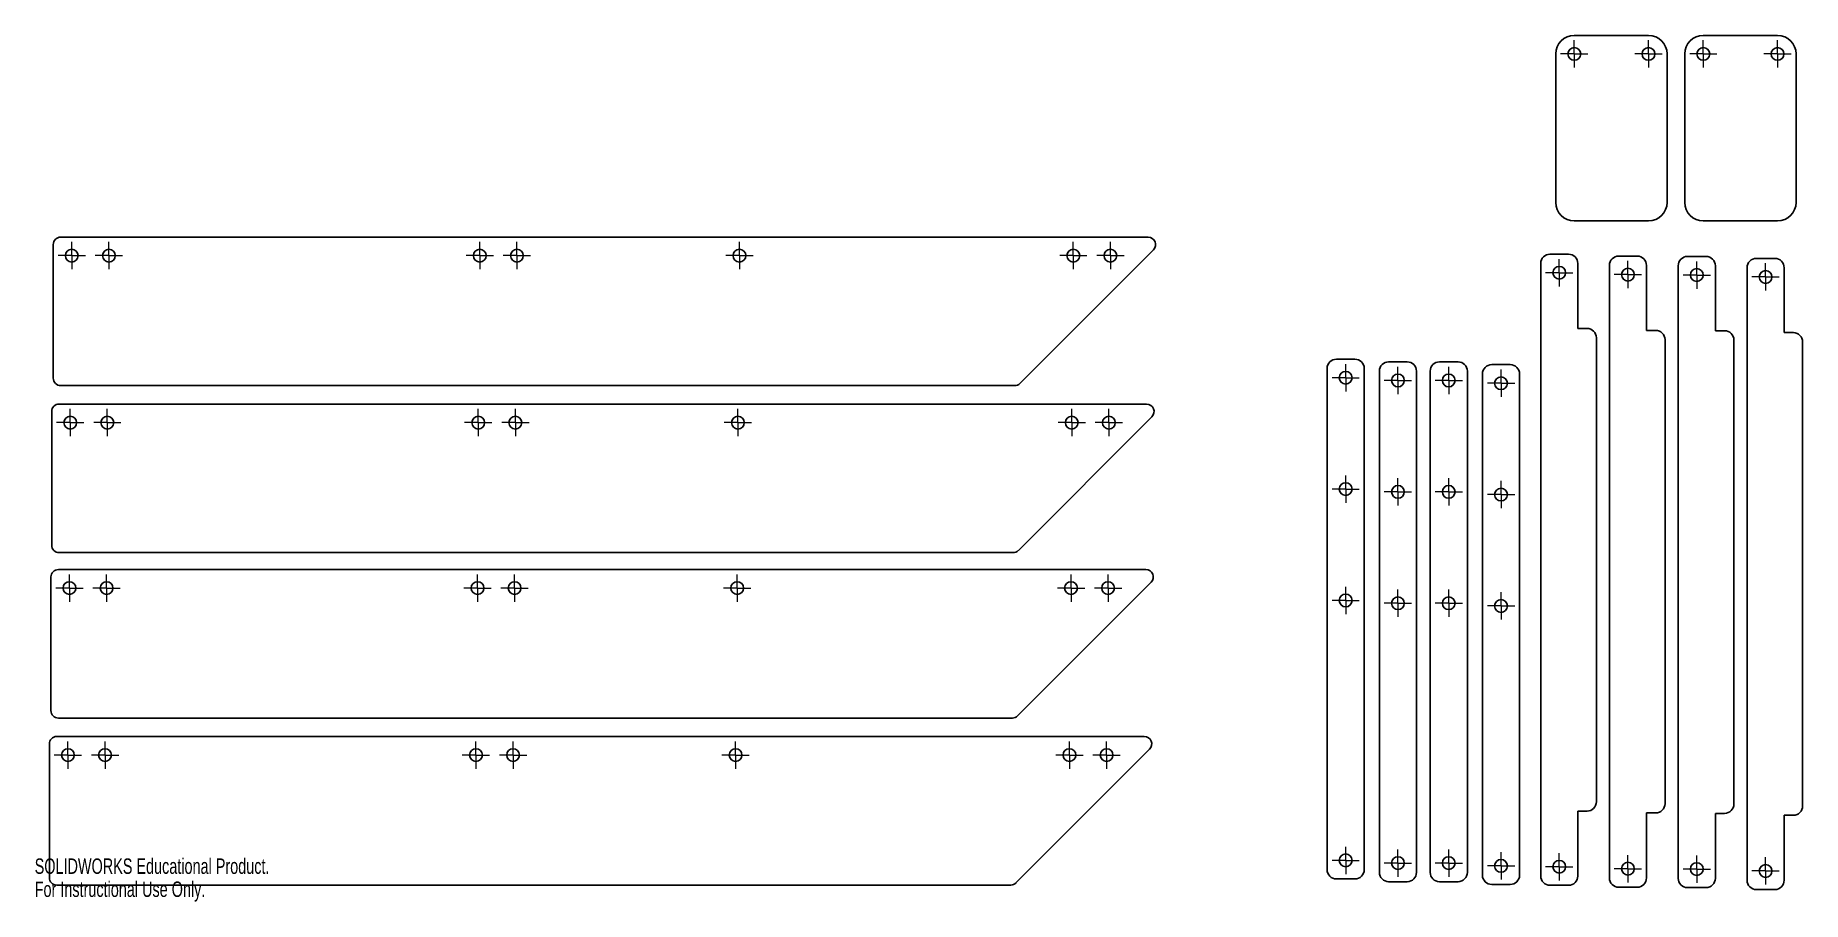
# Model space of a CAD drawing. Header units: inches. Extents: x 0 to 23.8, y 0 to 11.7.
import ezdxf

# ---------------------------------------------------------------- set-up
doc = ezdxf.new("R2010")
doc.units = ezdxf.units.IN
doc.header["$MEASUREMENT"] = 0
doc.styles.add('SLDTEXTSTYLE0', font='TXT', dxfattribs={"width": 0.7})

# ---------------------------------------------------------------- blocks, each defined once
blk = doc.blocks.new('SW_CENTERMARKSYMBOL_0')
at = {"color": 0, "linetype": 'Continuous', "lineweight": 18}
for p, q in [((-0.098, 0), (-0.184, 0)), ((0, 0), (-0.098, 0)), ((0, 0.098), (0, 0.184)), ((0, 0), (0, 0.098)), ((0, 0), (0, -0.098)), ((0, 0), (0.098, 0)), ((0.098, 0), (0.184, 0)), ((0, -0.098), (0, -0.184))]:
    blk.add_line(p, q, dxfattribs=at)
blk = doc.blocks.new('SW_CENTERMARKSYMBOL_1')
at = {"color": 0, "linetype": 'Continuous', "lineweight": 18}
for p, q in [((-0.098, 0), (-0.184, 0)), ((0, 0), (-0.098, 0)), ((0, 0.098), (0, 0.184)), ((0, 0), (0, 0.098)), ((0, 0), (0, -0.098)), ((0, 0), (0.098, 0)), ((0.098, 0), (0.184, 0)), ((0, -0.098), (0, -0.184))]:
    blk.add_line(p, q, dxfattribs=at)
blk = doc.blocks.new('SW_CENTERMARKSYMBOL_2')
at = {"color": 0, "linetype": 'Continuous', "lineweight": 18}
for p, q in [((-0.098, 0), (-0.184, 0)), ((0, 0), (-0.098, 0)), ((0, 0.098), (0, 0.184)), ((0, 0), (0, 0.098)), ((0, 0), (0, -0.098)), ((0, 0), (0.098, 0)), ((0.098, 0), (0.184, 0)), ((0, -0.098), (0, -0.184))]:
    blk.add_line(p, q, dxfattribs=at)
blk = doc.blocks.new('SW_CENTERMARKSYMBOL_3')
at = {"color": 0, "linetype": 'Continuous', "lineweight": 18}
for p, q in [((-0.098, 0), (-0.184, 0)), ((0, 0), (-0.098, 0)), ((0, 0.098), (0, 0.184)), ((0, 0), (0, 0.098)), ((0, 0), (0, -0.098)), ((0, 0), (0.098, 0)), ((0.098, 0), (0.184, 0)), ((0, -0.098), (0, -0.184))]:
    blk.add_line(p, q, dxfattribs=at)
blk = doc.blocks.new('SW_CENTERMARKSYMBOL_4')
at = {"color": 0, "linetype": 'Continuous', "lineweight": 18}
for p, q in [((-0.098, 0), (-0.184, 0)), ((0, 0), (-0.098, 0)), ((0, 0.098), (0, 0.184)), ((0, 0), (0, 0.098)), ((0, 0), (0, -0.098)), ((0, 0), (0.098, 0)), ((0.098, 0), (0.184, 0)), ((0, -0.098), (0, -0.184))]:
    blk.add_line(p, q, dxfattribs=at)
blk = doc.blocks.new('SW_CENTERMARKSYMBOL_5')
at = {"color": 0, "linetype": 'Continuous', "lineweight": 18}
for p, q in [((-0.098, 0), (-0.184, 0)), ((0, 0), (-0.098, 0)), ((0, 0.098), (0, 0.184)), ((0, 0), (0, 0.098)), ((0, 0), (0, -0.098)), ((0, 0), (0.098, 0)), ((0.098, 0), (0.184, 0)), ((0, -0.098), (0, -0.184))]:
    blk.add_line(p, q, dxfattribs=at)
blk = doc.blocks.new('SW_CENTERMARKSYMBOL_6')
at = {"color": 0, "linetype": 'Continuous', "lineweight": 18}
for p, q in [((-0.098, 0), (-0.184, 0)), ((0, 0), (-0.098, 0)), ((0, 0.098), (0, 0.184)), ((0, 0), (0, 0.098)), ((0, 0), (0, -0.098)), ((0, 0), (0.098, 0)), ((0.098, 0), (0.184, 0)), ((0, -0.098), (0, -0.184))]:
    blk.add_line(p, q, dxfattribs=at)
blk = doc.blocks.new('SW_CENTERMARKSYMBOL_7')
at = {"color": 0, "linetype": 'Continuous', "lineweight": 18}
for p, q in [((-0.098, 0), (-0.184, 0)), ((0, 0), (-0.098, 0)), ((0, 0.098), (0, 0.184)), ((0, 0), (0, 0.098)), ((0, 0), (0, -0.098)), ((0, 0), (0.098, 0)), ((0.098, 0), (0.184, 0)), ((0, -0.098), (0, -0.184))]:
    blk.add_line(p, q, dxfattribs=at)
blk = doc.blocks.new('SW_CENTERMARKSYMBOL_8')
at = {"color": 0, "linetype": 'Continuous', "lineweight": 18}
for p, q in [((-0.098, 0), (-0.184, 0)), ((0, 0), (-0.098, 0)), ((0, 0.098), (0, 0.184)), ((0, 0), (0, 0.098)), ((0, 0), (0, -0.098)), ((0, 0), (0.098, 0)), ((0.098, 0), (0.184, 0)), ((0, -0.098), (0, -0.184))]:
    blk.add_line(p, q, dxfattribs=at)
blk = doc.blocks.new('SW_CENTERMARKSYMBOL_9')
at = {"color": 0, "linetype": 'Continuous', "lineweight": 18}
for p, q in [((-0.098, 0), (-0.184, 0)), ((0, 0), (-0.098, 0)), ((0, 0.098), (0, 0.184)), ((0, 0), (0, 0.098)), ((0, 0), (0, -0.098)), ((0, 0), (0.098, 0)), ((0.098, 0), (0.184, 0)), ((0, -0.098), (0, -0.184))]:
    blk.add_line(p, q, dxfattribs=at)
blk = doc.blocks.new('SW_CENTERMARKSYMBOL_10')
at = {"color": 0, "linetype": 'Continuous', "lineweight": 18}
for p, q in [((-0.098, 0), (-0.184, 0)), ((0, 0), (-0.098, 0)), ((0, 0.098), (0, 0.184)), ((0, 0), (0, 0.098)), ((0, 0), (0, -0.098)), ((0, 0), (0.098, 0)), ((0.098, 0), (0.184, 0)), ((0, -0.098), (0, -0.184))]:
    blk.add_line(p, q, dxfattribs=at)
blk = doc.blocks.new('SW_CENTERMARKSYMBOL_11')
at = {"color": 0, "linetype": 'Continuous', "lineweight": 18}
for p, q in [((-0.098, 0), (-0.184, 0)), ((0, 0), (-0.098, 0)), ((0, 0.098), (0, 0.184)), ((0, 0), (0, 0.098)), ((0, 0), (0, -0.098)), ((0, 0), (0.098, 0)), ((0.098, 0), (0.184, 0)), ((0, -0.098), (0, -0.184))]:
    blk.add_line(p, q, dxfattribs=at)
blk = doc.blocks.new('SW_CENTERMARKSYMBOL_12')
at = {"color": 0, "linetype": 'Continuous', "lineweight": 18}
for p, q in [((-0.098, 0), (-0.184, 0)), ((0, 0), (-0.098, 0)), ((0, 0.098), (0, 0.184)), ((0, 0), (0, 0.098)), ((0, 0), (0, -0.098)), ((0, 0), (0.098, 0)), ((0.098, 0), (0.184, 0)), ((0, -0.098), (0, -0.184))]:
    blk.add_line(p, q, dxfattribs=at)
blk = doc.blocks.new('SW_CENTERMARKSYMBOL_13')
at = {"color": 0, "linetype": 'Continuous', "lineweight": 18}
for p, q in [((-0.098, 0), (-0.184, 0)), ((0, 0), (-0.098, 0)), ((0, 0.098), (0, 0.184)), ((0, 0), (0, 0.098)), ((0, 0), (0, -0.098)), ((0, 0), (0.098, 0)), ((0.098, 0), (0.184, 0)), ((0, -0.098), (0, -0.184))]:
    blk.add_line(p, q, dxfattribs=at)
blk = doc.blocks.new('SW_CENTERMARKSYMBOL_14')
at = {"color": 0, "linetype": 'Continuous', "lineweight": 18}
for p, q in [((-0.098, 0), (-0.184, 0)), ((0, 0), (-0.098, 0)), ((0, 0.098), (0, 0.184)), ((0, 0), (0, 0.098)), ((0, 0), (0, -0.098)), ((0, 0), (0.098, 0)), ((0.098, 0), (0.184, 0)), ((0, -0.098), (0, -0.184))]:
    blk.add_line(p, q, dxfattribs=at)
blk = doc.blocks.new('SW_CENTERMARKSYMBOL_15')
at = {"color": 0, "linetype": 'Continuous', "lineweight": 18}
for p, q in [((-0.098, 0), (-0.184, 0)), ((0, 0), (-0.098, 0)), ((0, 0.098), (0, 0.184)), ((0, 0), (0, 0.098)), ((0, 0), (0, -0.098)), ((0, 0), (0.098, 0)), ((0.098, 0), (0.184, 0)), ((0, -0.098), (0, -0.184))]:
    blk.add_line(p, q, dxfattribs=at)
blk = doc.blocks.new('SW_CENTERMARKSYMBOL_16')
at = {"color": 0, "linetype": 'Continuous', "lineweight": 18}
for p, q in [((-0.098, 0), (-0.184, 0)), ((0, 0), (-0.098, 0)), ((0, 0.098), (0, 0.184)), ((0, 0), (0, 0.098)), ((0, 0), (0, -0.098)), ((0, 0), (0.098, 0)), ((0.098, 0), (0.184, 0)), ((0, -0.098), (0, -0.184))]:
    blk.add_line(p, q, dxfattribs=at)
blk = doc.blocks.new('SW_CENTERMARKSYMBOL_17')
at = {"color": 0, "linetype": 'Continuous', "lineweight": 18}
for p, q in [((-0.098, 0), (-0.184, 0)), ((0, 0), (-0.098, 0)), ((0, 0.098), (0, 0.184)), ((0, 0), (0, 0.098)), ((0, 0), (0, -0.098)), ((0, 0), (0.098, 0)), ((0.098, 0), (0.184, 0)), ((0, -0.098), (0, -0.184))]:
    blk.add_line(p, q, dxfattribs=at)
blk = doc.blocks.new('SW_CENTERMARKSYMBOL_18')
at = {"color": 0, "linetype": 'Continuous', "lineweight": 18}
for p, q in [((-0.098, 0), (-0.184, 0)), ((0, 0), (-0.098, 0)), ((0, 0.098), (0, 0.184)), ((0, 0), (0, 0.098)), ((0, 0), (0, -0.098)), ((0, 0), (0.098, 0)), ((0.098, 0), (0.184, 0)), ((0, -0.098), (0, -0.184))]:
    blk.add_line(p, q, dxfattribs=at)
blk = doc.blocks.new('SW_CENTERMARKSYMBOL_19')
at = {"color": 0, "linetype": 'Continuous', "lineweight": 18}
for p, q in [((-0.098, 0), (-0.184, 0)), ((0, 0), (-0.098, 0)), ((0, 0.098), (0, 0.184)), ((0, 0), (0, 0.098)), ((0, 0), (0, -0.098)), ((0, 0), (0.098, 0)), ((0.098, 0), (0.184, 0)), ((0, -0.098), (0, -0.184))]:
    blk.add_line(p, q, dxfattribs=at)
blk = doc.blocks.new('SW_CENTERMARKSYMBOL_20')
at = {"color": 0, "linetype": 'Continuous', "lineweight": 18}
for p, q in [((-0.098, 0), (-0.184, 0)), ((0, 0), (-0.098, 0)), ((0, 0.098), (0, 0.184)), ((0, 0), (0, 0.098)), ((0, 0), (0, -0.098)), ((0, 0), (0.098, 0)), ((0.098, 0), (0.184, 0)), ((0, -0.098), (0, -0.184))]:
    blk.add_line(p, q, dxfattribs=at)
blk = doc.blocks.new('SW_CENTERMARKSYMBOL_21')
at = {"color": 0, "linetype": 'Continuous', "lineweight": 18}
for p, q in [((-0.098, 0), (-0.184, 0)), ((0, 0), (-0.098, 0)), ((0, 0.098), (0, 0.184)), ((0, 0), (0, 0.098)), ((0, 0), (0, -0.098)), ((0, 0), (0.098, 0)), ((0.098, 0), (0.184, 0)), ((0, -0.098), (0, -0.184))]:
    blk.add_line(p, q, dxfattribs=at)
blk = doc.blocks.new('SW_CENTERMARKSYMBOL_22')
at = {"color": 0, "linetype": 'Continuous', "lineweight": 18}
for p, q in [((-0.098, 0), (-0.184, 0)), ((0, 0), (-0.098, 0)), ((0, 0.098), (0, 0.184)), ((0, 0), (0, 0.098)), ((0, 0), (0, -0.098)), ((0, 0), (0.098, 0)), ((0.098, 0), (0.184, 0)), ((0, -0.098), (0, -0.184))]:
    blk.add_line(p, q, dxfattribs=at)
blk = doc.blocks.new('SW_CENTERMARKSYMBOL_23')
at = {"color": 0, "linetype": 'Continuous', "lineweight": 18}
for p, q in [((-0.098, 0), (-0.184, 0)), ((0, 0), (-0.098, 0)), ((0, 0.098), (0, 0.184)), ((0, 0), (0, 0.098)), ((0, 0), (0, -0.098)), ((0, 0), (0.098, 0)), ((0.098, 0), (0.184, 0)), ((0, -0.098), (0, -0.184))]:
    blk.add_line(p, q, dxfattribs=at)
blk = doc.blocks.new('SW_CENTERMARKSYMBOL_24')
at = {"color": 0, "linetype": 'Continuous', "lineweight": 18}
for p, q in [((-0.098, 0), (-0.184, 0)), ((0, 0), (-0.098, 0)), ((0, 0.098), (0, 0.184)), ((0, 0), (0, 0.098)), ((0, 0), (0, -0.098)), ((0, 0), (0.098, 0)), ((0.098, 0), (0.184, 0)), ((0, -0.098), (0, -0.184))]:
    blk.add_line(p, q, dxfattribs=at)
blk = doc.blocks.new('SW_CENTERMARKSYMBOL_25')
at = {"color": 0, "linetype": 'Continuous', "lineweight": 18}
for p, q in [((-0.098, 0), (-0.184, 0)), ((0, 0), (-0.098, 0)), ((0, 0.098), (0, 0.184)), ((0, 0), (0, 0.098)), ((0, 0), (0, -0.098)), ((0, 0), (0.098, 0)), ((0.098, 0), (0.184, 0)), ((0, -0.098), (0, -0.184))]:
    blk.add_line(p, q, dxfattribs=at)
blk = doc.blocks.new('SW_CENTERMARKSYMBOL_26')
at = {"color": 0, "linetype": 'Continuous', "lineweight": 18}
for p, q in [((-0.098, 0), (-0.184, 0)), ((0, 0), (-0.098, 0)), ((0, 0.098), (0, 0.184)), ((0, 0), (0, 0.098)), ((0, 0), (0, -0.098)), ((0, 0), (0.098, 0)), ((0.098, 0), (0.184, 0)), ((0, -0.098), (0, -0.184))]:
    blk.add_line(p, q, dxfattribs=at)
blk = doc.blocks.new('SW_CENTERMARKSYMBOL_27')
at = {"color": 0, "linetype": 'Continuous', "lineweight": 18}
for p, q in [((-0.098, 0), (-0.184, 0)), ((0, 0), (-0.098, 0)), ((0, 0.098), (0, 0.184)), ((0, 0), (0, 0.098)), ((0, 0), (0, -0.098)), ((0, 0), (0.098, 0)), ((0.098, 0), (0.184, 0)), ((0, -0.098), (0, -0.184))]:
    blk.add_line(p, q, dxfattribs=at)
blk = doc.blocks.new('SW_CENTERMARKSYMBOL_28')
at = {"color": 0, "linetype": 'Continuous', "lineweight": 18}
for p, q in [((-0.098, 0), (-0.184, 0)), ((0, 0), (-0.098, 0)), ((0, 0.098), (0, 0.184)), ((0, 0), (0, 0.098)), ((0, 0), (0, -0.098)), ((0, 0), (0.098, 0)), ((0.098, 0), (0.184, 0)), ((0, -0.098), (0, -0.184))]:
    blk.add_line(p, q, dxfattribs=at)
blk = doc.blocks.new('SW_CENTERMARKSYMBOL_29')
at = {"color": 0, "linetype": 'Continuous', "lineweight": 18}
for p, q in [((-0.098, 0), (-0.184, 0)), ((0, 0), (-0.098, 0)), ((0, 0.098), (0, 0.184)), ((0, 0), (0, 0.098)), ((0, 0), (0, -0.098)), ((0, 0), (0.098, 0)), ((0.098, 0), (0.184, 0)), ((0, -0.098), (0, -0.184))]:
    blk.add_line(p, q, dxfattribs=at)
blk = doc.blocks.new('SW_CENTERMARKSYMBOL_30')
at = {"color": 0, "linetype": 'Continuous', "lineweight": 18}
for p, q in [((-0.098, 0), (-0.184, 0)), ((0, 0), (-0.098, 0)), ((0, 0.098), (0, 0.184)), ((0, 0), (0, 0.098)), ((0, 0), (0, -0.098)), ((0, 0), (0.098, 0)), ((0.098, 0), (0.184, 0)), ((0, -0.098), (0, -0.184))]:
    blk.add_line(p, q, dxfattribs=at)
blk = doc.blocks.new('SW_CENTERMARKSYMBOL_31')
at = {"color": 0, "linetype": 'Continuous', "lineweight": 18}
for p, q in [((-0.098, 0), (-0.184, 0)), ((0, 0), (-0.098, 0)), ((0, 0.098), (0, 0.184)), ((0, 0), (0, 0.098)), ((0, 0), (0, -0.098)), ((0, 0), (0.098, 0)), ((0.098, 0), (0.184, 0)), ((0, -0.098), (0, -0.184))]:
    blk.add_line(p, q, dxfattribs=at)
blk = doc.blocks.new('SW_CENTERMARKSYMBOL_32')
at = {"color": 0, "linetype": 'Continuous', "lineweight": 18}
for p, q in [((-0.098, 0), (-0.184, 0)), ((0, 0), (-0.098, 0)), ((0, 0.098), (0, 0.184)), ((0, 0), (0, 0.098)), ((0, 0), (0, -0.098)), ((0, 0), (0.098, 0)), ((0.098, 0), (0.184, 0)), ((0, -0.098), (0, -0.184))]:
    blk.add_line(p, q, dxfattribs=at)
blk = doc.blocks.new('SW_CENTERMARKSYMBOL_33')
at = {"color": 0, "linetype": 'Continuous', "lineweight": 18}
for p, q in [((-0.098, 0), (-0.184, 0)), ((0, 0), (-0.098, 0)), ((0, 0.098), (0, 0.184)), ((0, 0), (0, 0.098)), ((0, 0), (0, -0.098)), ((0, 0), (0.098, 0)), ((0.098, 0), (0.184, 0)), ((0, -0.098), (0, -0.184))]:
    blk.add_line(p, q, dxfattribs=at)
blk = doc.blocks.new('SW_CENTERMARKSYMBOL_34')
at = {"color": 0, "linetype": 'Continuous', "lineweight": 18}
for p, q in [((-0.098, 0), (-0.184, 0)), ((0, 0), (-0.098, 0)), ((0, 0.098), (0, 0.184)), ((0, 0), (0, 0.098)), ((0, 0), (0, -0.098)), ((0, 0), (0.098, 0)), ((0.098, 0), (0.184, 0)), ((0, -0.098), (0, -0.184))]:
    blk.add_line(p, q, dxfattribs=at)
blk = doc.blocks.new('SW_CENTERMARKSYMBOL_35')
at = {"color": 0, "linetype": 'Continuous', "lineweight": 18}
for p, q in [((-0.098, 0), (-0.184, 0)), ((0, 0), (-0.098, 0)), ((0, 0.098), (0, 0.184)), ((0, 0), (0, 0.098)), ((0, 0), (0, -0.098)), ((0, 0), (0.098, 0)), ((0.098, 0), (0.184, 0)), ((0, -0.098), (0, -0.184))]:
    blk.add_line(p, q, dxfattribs=at)
blk = doc.blocks.new('SW_CENTERMARKSYMBOL_36')
at = {"color": 0, "linetype": 'Continuous', "lineweight": 18}
for p, q in [((-0.098, 0), (-0.184, 0)), ((0, 0), (-0.098, 0)), ((0, 0.098), (0, 0.184)), ((0, 0), (0, 0.098)), ((0, 0), (0, -0.098)), ((0, 0), (0.098, 0)), ((0.098, 0), (0.184, 0)), ((0, -0.098), (0, -0.184))]:
    blk.add_line(p, q, dxfattribs=at)
blk = doc.blocks.new('SW_CENTERMARKSYMBOL_37')
at = {"color": 0, "linetype": 'Continuous', "lineweight": 18}
for p, q in [((-0.098, 0), (-0.184, 0)), ((0, 0), (-0.098, 0)), ((0, 0.098), (0, 0.184)), ((0, 0), (0, 0.098)), ((0, 0), (0, -0.098)), ((0, 0), (0.098, 0)), ((0.098, 0), (0.184, 0)), ((0, -0.098), (0, -0.184))]:
    blk.add_line(p, q, dxfattribs=at)
blk = doc.blocks.new('SW_CENTERMARKSYMBOL_38')
at = {"color": 0, "linetype": 'Continuous', "lineweight": 18}
for p, q in [((-0.098, 0), (-0.184, 0)), ((0, 0), (-0.098, 0)), ((0, 0.098), (0, 0.184)), ((0, 0), (0, 0.098)), ((0, 0), (0, -0.098)), ((0, 0), (0.098, 0)), ((0.098, 0), (0.184, 0)), ((0, -0.098), (0, -0.184))]:
    blk.add_line(p, q, dxfattribs=at)
blk = doc.blocks.new('SW_CENTERMARKSYMBOL_39')
at = {"color": 0, "linetype": 'Continuous', "lineweight": 18}
for p, q in [((-0.098, 0), (-0.184, 0)), ((0, 0), (-0.098, 0)), ((0, 0.098), (0, 0.184)), ((0, 0), (0, 0.098)), ((0, 0), (0, -0.098)), ((0, 0), (0.098, 0)), ((0.098, 0), (0.184, 0)), ((0, -0.098), (0, -0.184))]:
    blk.add_line(p, q, dxfattribs=at)
blk = doc.blocks.new('SW_CENTERMARKSYMBOL_40')
at = {"color": 0, "linetype": 'Continuous', "lineweight": 18}
for p, q in [((-0.098, 0), (-0.184, 0)), ((0, 0), (-0.098, 0)), ((0, 0.098), (0, 0.184)), ((0, 0), (0, 0.098)), ((0, 0), (0, -0.098)), ((0, 0), (0.098, 0)), ((0.098, 0), (0.184, 0)), ((0, -0.098), (0, -0.184))]:
    blk.add_line(p, q, dxfattribs=at)
blk = doc.blocks.new('SW_CENTERMARKSYMBOL_41')
at = {"color": 0, "linetype": 'Continuous', "lineweight": 18}
for p, q in [((-0.098, 0), (-0.184, 0)), ((0, 0), (-0.098, 0)), ((0, 0.098), (0, 0.184)), ((0, 0), (0, 0.098)), ((0, 0), (0, -0.098)), ((0, 0), (0.098, 0)), ((0.098, 0), (0.184, 0)), ((0, -0.098), (0, -0.184))]:
    blk.add_line(p, q, dxfattribs=at)
blk = doc.blocks.new('SW_CENTERMARKSYMBOL_42')
at = {"color": 0, "linetype": 'Continuous', "lineweight": 18}
for p, q in [((-0.098, 0), (-0.184, 0)), ((0, 0), (-0.098, 0)), ((0, 0.098), (0, 0.184)), ((0, 0), (0, 0.098)), ((0, 0), (0, -0.098)), ((0, 0), (0.098, 0)), ((0.098, 0), (0.184, 0)), ((0, -0.098), (0, -0.184))]:
    blk.add_line(p, q, dxfattribs=at)
blk = doc.blocks.new('SW_CENTERMARKSYMBOL_43')
at = {"color": 0, "linetype": 'Continuous', "lineweight": 18}
for p, q in [((-0.098, 0), (-0.184, 0)), ((0, 0), (-0.098, 0)), ((0, 0.098), (0, 0.184)), ((0, 0), (0, 0.098)), ((0, 0), (0, -0.098)), ((0, 0), (0.098, 0)), ((0.098, 0), (0.184, 0)), ((0, -0.098), (0, -0.184))]:
    blk.add_line(p, q, dxfattribs=at)
blk = doc.blocks.new('SW_CENTERMARKSYMBOL_44')
at = {"color": 0, "linetype": 'Continuous', "lineweight": 18}
for p, q in [((-0.098, 0), (-0.184, 0)), ((0, 0), (-0.098, 0)), ((0, 0.098), (0, 0.184)), ((0, 0), (0, 0.098)), ((0, 0), (0, -0.098)), ((0, 0), (0.098, 0)), ((0.098, 0), (0.184, 0)), ((0, -0.098), (0, -0.184))]:
    blk.add_line(p, q, dxfattribs=at)
blk = doc.blocks.new('SW_CENTERMARKSYMBOL_45')
at = {"color": 0, "linetype": 'Continuous', "lineweight": 18}
for p, q in [((-0.098, 0), (-0.184, 0)), ((0, 0), (-0.098, 0)), ((0, 0.098), (0, 0.184)), ((0, 0), (0, 0.098)), ((0, 0), (0, -0.098)), ((0, 0), (0.098, 0)), ((0.098, 0), (0.184, 0)), ((0, -0.098), (0, -0.184))]:
    blk.add_line(p, q, dxfattribs=at)
blk = doc.blocks.new('SW_CENTERMARKSYMBOL_46')
at = {"color": 0, "linetype": 'Continuous', "lineweight": 18}
for p, q in [((-0.098, 0), (-0.184, 0)), ((0, 0), (-0.098, 0)), ((0, 0.098), (0, 0.184)), ((0, 0), (0, 0.098)), ((0, 0), (0, -0.098)), ((0, 0), (0.098, 0)), ((0.098, 0), (0.184, 0)), ((0, -0.098), (0, -0.184))]:
    blk.add_line(p, q, dxfattribs=at)
blk = doc.blocks.new('SW_CENTERMARKSYMBOL_47')
at = {"color": 0, "linetype": 'Continuous', "lineweight": 18}
for p, q in [((-0.098, 0), (-0.184, 0)), ((0, 0), (-0.098, 0)), ((0, 0.098), (0, 0.184)), ((0, 0), (0, 0.098)), ((0, 0), (0, -0.098)), ((0, 0), (0.098, 0)), ((0.098, 0), (0.184, 0)), ((0, -0.098), (0, -0.184))]:
    blk.add_line(p, q, dxfattribs=at)
blk = doc.blocks.new('SW_CENTERMARKSYMBOL_48')
at = {"color": 0, "linetype": 'Continuous', "lineweight": 18}
for p, q in [((-0.098, 0), (-0.184, 0)), ((0, 0), (-0.098, 0)), ((0, 0.098), (0, 0.184)), ((0, 0), (0, 0.098)), ((0, 0), (0, -0.098)), ((0, 0), (0.098, 0)), ((0.098, 0), (0.184, 0)), ((0, -0.098), (0, -0.184))]:
    blk.add_line(p, q, dxfattribs=at)
blk = doc.blocks.new('SW_CENTERMARKSYMBOL_49')
at = {"color": 0, "linetype": 'Continuous', "lineweight": 18}
for p, q in [((-0.098, 0), (-0.184, 0)), ((0, 0), (-0.098, 0)), ((0, 0.098), (0, 0.184)), ((0, 0), (0, 0.098)), ((0, 0), (0, -0.098)), ((0, 0), (0.098, 0)), ((0.098, 0), (0.184, 0)), ((0, -0.098), (0, -0.184))]:
    blk.add_line(p, q, dxfattribs=at)
blk = doc.blocks.new('SW_CENTERMARKSYMBOL_50')
at = {"color": 0, "linetype": 'Continuous', "lineweight": 18}
for p, q in [((-0.098, 0), (-0.184, 0)), ((0, 0), (-0.098, 0)), ((0, 0.098), (0, 0.184)), ((0, 0), (0, 0.098)), ((0, 0), (0, -0.098)), ((0, 0), (0.098, 0)), ((0.098, 0), (0.184, 0)), ((0, -0.098), (0, -0.184))]:
    blk.add_line(p, q, dxfattribs=at)
blk = doc.blocks.new('SW_CENTERMARKSYMBOL_51')
at = {"color": 0, "linetype": 'Continuous', "lineweight": 18}
for p, q in [((-0.098, 0), (-0.184, 0)), ((0, 0), (-0.098, 0)), ((0, 0.098), (0, 0.184)), ((0, 0), (0, 0.098)), ((0, 0), (0, -0.098)), ((0, 0), (0.098, 0)), ((0.098, 0), (0.184, 0)), ((0, -0.098), (0, -0.184))]:
    blk.add_line(p, q, dxfattribs=at)
blk = doc.blocks.new('SW_CENTERMARKSYMBOL_52')
at = {"color": 0, "linetype": 'Continuous', "lineweight": 18}
for p, q in [((-0.098, 0), (-0.184, 0)), ((0, 0), (-0.098, 0)), ((0, 0.098), (0, 0.184)), ((0, 0), (0, 0.098)), ((0, 0), (0, -0.098)), ((0, 0), (0.098, 0)), ((0.098, 0), (0.184, 0)), ((0, -0.098), (0, -0.184))]:
    blk.add_line(p, q, dxfattribs=at)
blk = doc.blocks.new('SW_CENTERMARKSYMBOL_53')
at = {"color": 0, "linetype": 'Continuous', "lineweight": 18}
for p, q in [((-0.098, 0), (-0.184, 0)), ((0, 0), (-0.098, 0)), ((0, 0.098), (0, 0.184)), ((0, 0), (0, 0.098)), ((0, 0), (0, -0.098)), ((0, 0), (0.098, 0)), ((0.098, 0), (0.184, 0)), ((0, -0.098), (0, -0.184))]:
    blk.add_line(p, q, dxfattribs=at)
blk = doc.blocks.new('SW_CENTERMARKSYMBOL_54')
at = {"color": 0, "linetype": 'Continuous', "lineweight": 18}
for p, q in [((-0.098, 0), (-0.184, 0)), ((0, 0), (-0.098, 0)), ((0, 0.098), (0, 0.184)), ((0, 0), (0, 0.098)), ((0, 0), (0, -0.098)), ((0, 0), (0.098, 0)), ((0.098, 0), (0.184, 0)), ((0, -0.098), (0, -0.184))]:
    blk.add_line(p, q, dxfattribs=at)
blk = doc.blocks.new('SW_CENTERMARKSYMBOL_55')
at = {"color": 0, "linetype": 'Continuous', "lineweight": 18}
for p, q in [((-0.098, 0), (-0.184, 0)), ((0, 0), (-0.098, 0)), ((0, 0.098), (0, 0.184)), ((0, 0), (0, 0.098)), ((0, 0), (0, -0.098)), ((0, 0), (0.098, 0)), ((0.098, 0), (0.184, 0)), ((0, -0.098), (0, -0.184))]:
    blk.add_line(p, q, dxfattribs=at)

msp = doc.modelspace()

# ---------------------------------------------------------------- linework, layer by layer
at = {"color": 7, "linetype": 'Continuous', "lineweight": 25}
for p, q in [((21.753, 11.664), (20.753, 11.664)), ((23.492, 11.664), (22.492, 11.664)), ((20.503, 11.414), (20.503, 9.414)), ((22.003, 9.414), (22.003, 11.414)), ((22.242, 11.414), (22.242, 9.414)), ((23.742, 9.414), (23.742, 11.414)), ((20.753, 9.164), (21.753, 9.164)), ((22.492, 9.164), (23.492, 9.164)), ((0.25, 8.847), (0.25, 7.047)), ((15.009, 8.947), (0.35, 8.947)), ((13.279, 6.976), (15.079, 8.776)), ((20.3, 8.592), (20.3, 0.342)), ((20.675, 8.717), (20.425, 8.717)), ((20.8, 7.717), (20.8, 8.592)), ((21.601, 8.691), (21.351, 8.691)), ((22.529, 8.686), (22.279, 8.686)), ((23.456, 8.66), (23.206, 8.66)), ((21.226, 8.566), (21.226, 0.316)), ((21.726, 7.691), (21.726, 8.566)), ((22.154, 8.561), (22.154, 0.311)), ((22.654, 7.686), (22.654, 8.561)), ((23.081, 8.535), (23.081, 0.285)), ((23.581, 7.66), (23.581, 8.535)), ((20.925, 7.717), (20.8, 7.717)), ((21.851, 7.691), (21.726, 7.691)), ((22.779, 7.686), (22.654, 7.686)), ((23.706, 7.66), (23.581, 7.66)), ((21.05, 1.342), (21.05, 7.592)), ((21.976, 1.316), (21.976, 7.566)), ((22.904, 1.311), (22.904, 7.561)), ((23.831, 1.285), (23.831, 7.535)), ((17.421, 7.178), (17.421, 0.428)), ((17.796, 7.303), (17.546, 7.303)), ((17.921, 0.428), (17.921, 7.178)), ((18.5, 7.266), (18.25, 7.266)), ((19.186, 7.266), (18.936, 7.266)), ((19.89, 7.229), (19.64, 7.229)), ((0.35, 6.947), (13.209, 6.947)), ((18.125, 7.141), (18.125, 0.391)), ((18.625, 0.391), (18.625, 7.141)), ((18.811, 7.141), (18.811, 0.391)), ((19.311, 0.391), (19.311, 7.141)), ((19.515, 7.104), (19.515, 0.354)), ((20.015, 0.354), (20.015, 7.104)), ((14.988, 6.698), (0.329, 6.698)), ((0.229, 6.598), (0.229, 4.798)), ((13.259, 4.727), (15.059, 6.527)), ((0.329, 4.698), (13.188, 4.698)), ((0.219, 4.37), (0.219, 2.57)), ((14.978, 4.47), (0.319, 4.47)), ((13.248, 2.499), (15.048, 4.299)), ((0.319, 2.47), (13.178, 2.47)), ((14.957, 2.221), (0.298, 2.221)), ((0.198, 2.121), (0.198, 0.321)), ((13.227, 0.251), (15.027, 2.051)), ((20.8, 1.217), (20.925, 1.217)), ((20.8, 0.342), (20.8, 1.217)), ((21.726, 1.191), (21.851, 1.191)), ((21.726, 0.316), (21.726, 1.191)), ((22.654, 1.186), (22.779, 1.186)), ((22.654, 0.311), (22.654, 1.186)), ((23.581, 1.16), (23.706, 1.16)), ((23.581, 0.285), (23.581, 1.16)), ((17.546, 0.303), (17.796, 0.303)), ((18.25, 0.266), (18.5, 0.266)), ((18.936, 0.266), (19.186, 0.266)), ((0.298, 0.221), (13.157, 0.221)), ((19.64, 0.229), (19.89, 0.229)), ((20.425, 0.217), (20.675, 0.217)), ((21.351, 0.191), (21.601, 0.191)), ((22.279, 0.186), (22.529, 0.186)), ((23.206, 0.16), (23.456, 0.16))]:
    msp.add_line(p, q, dxfattribs=at)
for centre in [(20.753, 11.414), (21.753, 11.414), (22.492, 11.414), (23.492, 11.414), (0.5, 8.697), (1, 8.697), (6, 8.697), (6.5, 8.697), (9.5, 8.697), (14, 8.697), (14.5, 8.697), (20.55, 8.467), (21.476, 8.441), (22.404, 8.436), (23.331, 8.41), (17.671, 7.053), (18.375, 7.016), (19.061, 7.016), (19.765, 6.979), (0.479, 6.448), (0.979, 6.448), (5.979, 6.448), (6.479, 6.448), (9.479, 6.448), (13.979, 6.448), (14.479, 6.448), (17.671, 5.553), (18.375, 5.516), (19.061, 5.516), (19.765, 5.479), (0.469, 4.22), (0.969, 4.22), (5.969, 4.22), (6.469, 4.22), (9.469, 4.22), (13.969, 4.22), (14.469, 4.22), (17.671, 4.053), (18.375, 4.016), (19.061, 4.016), (19.765, 3.979), (0.448, 1.971), (0.948, 1.971), (5.948, 1.971), (6.448, 1.971), (9.448, 1.971), (13.948, 1.971), (14.448, 1.971), (17.671, 0.553), (18.375, 0.516), (19.061, 0.516), (19.765, 0.479), (20.55, 0.467), (21.476, 0.441), (22.404, 0.436), (23.331, 0.41)]:
    msp.add_circle(centre, 0.0859, dxfattribs=at)
for centre, radius, start, end in [((20.753, 11.414), 0.25, 90, 180), ((21.753, 11.414), 0.25, 0, 90), ((22.492, 11.414), 0.25, 90, 180), ((23.492, 11.414), 0.25, 0, 90), ((20.753, 9.414), 0.25, 180, 270), ((21.753, 9.414), 0.25, 270, 0), ((22.492, 9.414), 0.25, 180, 270), ((23.492, 9.414), 0.25, 270, 0), ((0.35, 8.847), 0.1, 90, 180), ((15.009, 8.847), 0.1, 315, 90), ((20.425, 8.592), 0.125, 90, 180), ((20.675, 8.592), 0.125, 0, 90), ((21.351, 8.566), 0.125, 90, 180), ((21.601, 8.566), 0.125, 0, 90), ((22.279, 8.561), 0.125, 90, 180), ((22.529, 8.561), 0.125, 0, 90), ((23.206, 8.535), 0.125, 90, 180), ((23.456, 8.535), 0.125, 0, 90), ((20.925, 7.592), 0.125, 0, 90), ((21.851, 7.566), 0.125, 0, 90), ((22.779, 7.561), 0.125, 0, 90), ((23.706, 7.535), 0.125, 0, 90), ((17.546, 7.178), 0.125, 90, 180), ((17.796, 7.178), 0.125, 0, 90), ((18.25, 7.141), 0.125, 90, 180), ((18.5, 7.141), 0.125, 0, 90), ((18.936, 7.141), 0.125, 90, 180), ((19.186, 7.141), 0.125, 0, 90), ((19.64, 7.104), 0.125, 90, 180), ((19.89, 7.104), 0.125, 0, 90), ((0.35, 7.047), 0.1, 180, 270), ((13.209, 7.047), 0.1, 270, 315), ((0.329, 6.598), 0.1, 90, 180), ((14.988, 6.598), 0.1, 315, 90), ((0.329, 4.798), 0.1, 180, 270), ((13.188, 4.798), 0.1, 270, 315), ((0.319, 4.37), 0.1, 90, 180), ((14.978, 4.37), 0.1, 315, 90), ((0.319, 2.57), 0.1, 180, 270), ((13.178, 2.57), 0.1, 270, 315), ((0.298, 2.121), 0.1, 90, 180), ((14.957, 2.121), 0.1, 315, 90), ((20.925, 1.342), 0.125, 270, 0), ((21.851, 1.316), 0.125, 270, 0), ((22.779, 1.311), 0.125, 270, 0), ((23.706, 1.285), 0.125, 270, 0), ((0.298, 0.321), 0.1, 180, 270), ((13.157, 0.321), 0.1, 270, 315), ((17.546, 0.428), 0.125, 180, 270), ((17.796, 0.428), 0.125, 270, 0), ((18.25, 0.391), 0.125, 180, 270), ((18.5, 0.391), 0.125, 270, 0), ((18.936, 0.391), 0.125, 180, 270), ((19.186, 0.391), 0.125, 270, 0), ((19.64, 0.354), 0.125, 180, 270), ((19.89, 0.354), 0.125, 270, 0), ((20.425, 0.342), 0.125, 180, 270), ((20.675, 0.342), 0.125, 270, 0), ((21.351, 0.316), 0.125, 180, 270), ((21.601, 0.316), 0.125, 270, 0), ((22.279, 0.311), 0.125, 180, 270), ((22.529, 0.311), 0.125, 270, 0), ((23.206, 0.285), 0.125, 180, 270), ((23.456, 0.285), 0.125, 270, 0)]:
    msp.add_arc(centre, radius, start, end, dxfattribs=at)

# ---------------------------------------------------------------- block references
at = {"color": 7, "linetype": 'Continuous', "lineweight": 18}
for name, p in [('SW_CENTERMARKSYMBOL_54', (20.753, 11.414)), ('SW_CENTERMARKSYMBOL_55', (21.753, 11.414)), ('SW_CENTERMARKSYMBOL_52', (22.492, 11.414)), ('SW_CENTERMARKSYMBOL_53', (23.492, 11.414)), ('SW_CENTERMARKSYMBOL_28', (23.331, 8.41)), ('SW_CENTERMARKSYMBOL_36', (19.765, 6.979)), ('SW_CENTERMARKSYMBOL_38', (19.765, 5.479)), ('SW_CENTERMARKSYMBOL_39', (19.765, 3.979)), ('SW_CENTERMARKSYMBOL_0', (0.448, 1.971)), ('SW_CENTERMARKSYMBOL_1', (0.948, 1.971)), ('SW_CENTERMARKSYMBOL_2', (5.948, 1.971)), ('SW_CENTERMARKSYMBOL_3', (6.448, 1.971)), ('SW_CENTERMARKSYMBOL_6', (9.448, 1.971)), ('SW_CENTERMARKSYMBOL_4', (13.948, 1.971)), ('SW_CENTERMARKSYMBOL_5', (14.448, 1.971)), ('SW_CENTERMARKSYMBOL_37', (19.765, 0.479)), ('SW_CENTERMARKSYMBOL_29', (23.331, 0.41))]:
    msp.add_blockref(name, p, dxfattribs=at)
at = {"color": 7, "linetype": 'Continuous', "lineweight": 0}
for name, p in [('SW_CENTERMARKSYMBOL_21', (0.5, 8.697)), ('SW_CENTERMARKSYMBOL_22', (1, 8.697)), ('SW_CENTERMARKSYMBOL_23', (6, 8.697)), ('SW_CENTERMARKSYMBOL_24', (6.5, 8.697)), ('SW_CENTERMARKSYMBOL_27', (9.5, 8.697)), ('SW_CENTERMARKSYMBOL_25', (14, 8.697)), ('SW_CENTERMARKSYMBOL_26', (14.5, 8.697)), ('SW_CENTERMARKSYMBOL_34', (20.55, 8.467)), ('SW_CENTERMARKSYMBOL_32', (21.476, 8.441)), ('SW_CENTERMARKSYMBOL_30', (22.404, 8.436)), ('SW_CENTERMARKSYMBOL_48', (17.671, 7.053)), ('SW_CENTERMARKSYMBOL_44', (18.375, 7.016)), ('SW_CENTERMARKSYMBOL_40', (19.061, 7.016)), ('SW_CENTERMARKSYMBOL_14', (0.479, 6.448)), ('SW_CENTERMARKSYMBOL_15', (0.979, 6.448)), ('SW_CENTERMARKSYMBOL_16', (5.979, 6.448)), ('SW_CENTERMARKSYMBOL_17', (6.479, 6.448)), ('SW_CENTERMARKSYMBOL_20', (9.479, 6.448)), ('SW_CENTERMARKSYMBOL_18', (13.979, 6.448)), ('SW_CENTERMARKSYMBOL_19', (14.479, 6.448)), ('SW_CENTERMARKSYMBOL_50', (17.671, 5.553)), ('SW_CENTERMARKSYMBOL_46', (18.375, 5.516)), ('SW_CENTERMARKSYMBOL_42', (19.061, 5.516)), ('SW_CENTERMARKSYMBOL_7', (0.469, 4.22)), ('SW_CENTERMARKSYMBOL_8', (0.969, 4.22)), ('SW_CENTERMARKSYMBOL_9', (5.969, 4.22)), ('SW_CENTERMARKSYMBOL_10', (6.469, 4.22)), ('SW_CENTERMARKSYMBOL_13', (9.469, 4.22)), ('SW_CENTERMARKSYMBOL_11', (13.969, 4.22)), ('SW_CENTERMARKSYMBOL_12', (14.469, 4.22)), ('SW_CENTERMARKSYMBOL_51', (17.671, 4.053)), ('SW_CENTERMARKSYMBOL_47', (18.375, 4.016)), ('SW_CENTERMARKSYMBOL_43', (19.061, 4.016)), ('SW_CENTERMARKSYMBOL_49', (17.671, 0.553)), ('SW_CENTERMARKSYMBOL_45', (18.375, 0.516)), ('SW_CENTERMARKSYMBOL_41', (19.061, 0.516)), ('SW_CENTERMARKSYMBOL_35', (20.55, 0.467)), ('SW_CENTERMARKSYMBOL_33', (21.476, 0.441)), ('SW_CENTERMARKSYMBOL_31', (22.404, 0.436))]:
    msp.add_blockref(name, p, dxfattribs=at)

# ---------------------------------------------------------------- texts
at = {"color": 7, "linetype": 'Continuous', "char_height": 0.2076, "attachment_point": 1, "style": 'SLDTEXTSTYLE0'}
for s, insert in [('SOLIDWORKS Educational Product.', (0, 0.579)), ('For Instructional Use Only.', (0, 0.268))]:
    msp.add_mtext(s, dxfattribs=dict(at, insert=insert))

doc.saveas('drawing.dxf')
